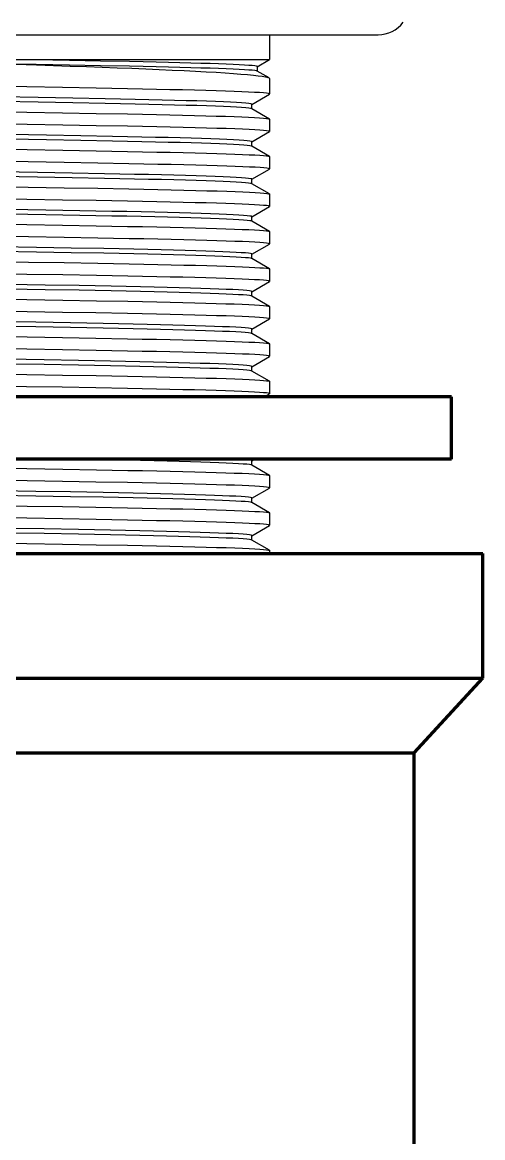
# Model space of a CAD drawing. Header units: millimetres. Extents: x 4210 to 4804, y 1409 to 2249.
# Drawn here: x 4348.97 to 4367.47, y 1643.94 to 1688.7 of the extents above; entities that cross this region are included whole.
import ezdxf

# ---------------------------------------------------------------- set-up
doc = ezdxf.new("R2010")
doc.units = ezdxf.units.MM
doc.layers.add('02___PRT_ALL_AXES', color=7, linetype='Continuous')

msp = doc.modelspace()

# ---------------------------------------------------------------- linework, layer by layer
at = {"color": 7, "linetype": 'Continuous'}
for p, q in [((4327.032, 1687.202), (4358.906, 1687.202)), ((4352.117, 1687.145), (4350.864, 1687.168)), ((4352.117, 1686.957), (4350.864, 1686.98)), ((4353.281, 1687.122), (4352.117, 1687.145)), ((4353.281, 1686.934), (4352.117, 1686.957)), ((4358.411, 1686.917), (4358.906, 1687.202)), ((4358.884, 1686.468), (4358.411, 1686.741)), ((4358.417, 1686.735), (4358.417, 1686.923)), ((4349.146, 1686.105), (4347.647, 1686.128)), ((4350.583, 1686.081), (4349.146, 1686.105)), ((4351.939, 1686.057), (4350.583, 1686.081)), ((4353.201, 1686.033), (4351.939, 1686.057)), ((4358.884, 1686.468), (4358.906, 1686.443)), ((4349.606, 1685.681), (4348.144, 1685.706)), ((4350.996, 1685.656), (4349.606, 1685.681)), ((4352.299, 1685.631), (4350.996, 1685.656)), ((4358.189, 1685.407), (4358.9, 1685.818)), ((4358.9, 1685.818), (4358.906, 1685.824)), ((4349.606, 1685.493), (4348.144, 1685.518)), ((4350.996, 1685.468), (4349.606, 1685.493)), ((4352.299, 1685.443), (4350.996, 1685.468)), ((4358.189, 1685.232), (4358.149, 1685.244)), ((4358.9, 1684.82), (4358.189, 1685.232)), ((4358.194, 1685.225), (4358.194, 1685.413)), ((4346.882, 1685.131), (4349.146, 1685.095)), ((4349.146, 1685.095), (4350.583, 1685.071)), ((4350.583, 1685.071), (4351.939, 1685.047)), ((4351.939, 1685.047), (4353.201, 1685.023)), ((4358.9, 1684.82), (4358.906, 1684.814)), ((4349.168, 1684.601), (4347.674, 1684.625)), ((4350.593, 1684.577), (4349.168, 1684.601)), ((4351.937, 1684.553), (4350.593, 1684.577)), ((4353.199, 1684.529), (4351.937, 1684.553)), ((4358.189, 1683.903), (4358.9, 1684.314)), ((4358.9, 1684.314), (4358.906, 1684.32)), ((4349.946, 1684.172), (4348.499, 1684.196)), ((4349.946, 1683.984), (4348.499, 1684.009)), ((4351.316, 1684.147), (4349.946, 1684.172)), ((4351.316, 1683.959), (4349.946, 1683.984)), ((4352.596, 1684.122), (4351.316, 1684.147)), ((4352.596, 1683.934), (4351.316, 1683.959)), ((4358.194, 1683.722), (4358.194, 1683.91)), ((4346.905, 1683.627), (4349.168, 1683.591)), ((4349.168, 1683.591), (4350.593, 1683.567)), ((4350.593, 1683.567), (4351.937, 1683.544)), ((4351.937, 1683.544), (4353.199, 1683.52)), ((4358.189, 1683.728), (4358.174, 1683.734)), ((4358.9, 1683.317), (4358.189, 1683.728)), ((4349.202, 1683.097), (4347.689, 1683.121)), ((4350.645, 1683.073), (4349.202, 1683.097)), ((4352.001, 1683.049), (4350.645, 1683.073)), ((4353.256, 1683.025), (4352.001, 1683.049)), ((4358.9, 1683.317), (4358.906, 1683.311)), ((4349.575, 1682.675), (4348.111, 1682.699)), ((4349.575, 1682.487), (4348.111, 1682.512)), ((4350.967, 1682.65), (4349.575, 1682.675)), ((4350.967, 1682.462), (4349.575, 1682.487)), ((4352.272, 1682.625), (4350.967, 1682.65)), ((4358.189, 1682.4), (4358.9, 1682.811)), ((4358.9, 1682.811), (4358.906, 1682.817)), ((4346.914, 1682.123), (4349.202, 1682.087)), ((4349.202, 1682.087), (4350.645, 1682.063)), ((4350.645, 1682.063), (4352.001, 1682.039)), ((4352.272, 1682.437), (4350.967, 1682.462)), ((4352.001, 1682.039), (4353.256, 1682.015)), ((4358.189, 1682.225), (4358.146, 1682.237)), ((4358.9, 1681.813), (4358.189, 1682.225)), ((4358.194, 1682.218), (4358.194, 1682.406)), ((4349.152, 1681.594), (4347.663, 1681.618)), ((4350.581, 1681.57), (4349.152, 1681.594)), ((4358.9, 1681.813), (4358.906, 1681.807)), ((4349.915, 1681.165), (4348.467, 1681.19)), ((4351.287, 1681.14), (4349.915, 1681.165)), ((4351.936, 1681.546), (4350.581, 1681.57)), ((4352.569, 1681.115), (4351.287, 1681.14)), ((4353.201, 1681.522), (4351.936, 1681.546)), ((4358.189, 1680.896), (4358.9, 1681.307)), ((4358.9, 1681.307), (4358.906, 1681.313)), ((4349.915, 1680.977), (4348.467, 1681.002)), ((4351.287, 1680.952), (4349.915, 1680.977)), ((4352.569, 1680.927), (4351.287, 1680.952)), ((4358.9, 1680.31), (4358.189, 1680.721)), ((4358.194, 1680.715), (4358.194, 1680.903)), ((4346.899, 1680.62), (4349.152, 1680.584)), ((4349.152, 1680.584), (4350.581, 1680.56)), ((4350.581, 1680.56), (4351.936, 1680.537)), ((4351.936, 1680.537), (4353.201, 1680.513)), ((4358.9, 1680.31), (4358.906, 1680.304)), ((4349.212, 1680.09), (4347.7, 1680.114)), ((4350.65, 1680.065), (4349.212, 1680.09)), ((4352.001, 1680.042), (4350.65, 1680.065)), ((4353.257, 1680.018), (4352.001, 1680.042)), ((4358.189, 1679.393), (4358.9, 1679.804)), ((4358.9, 1679.804), (4358.906, 1679.81)), ((4349.544, 1679.668), (4348.079, 1679.693)), ((4349.544, 1679.48), (4348.079, 1679.505)), ((4350.937, 1679.643), (4349.544, 1679.668)), ((4350.937, 1679.455), (4349.544, 1679.48)), ((4352.244, 1679.618), (4350.937, 1679.643)), ((4352.244, 1679.43), (4350.937, 1679.455)), ((4358.194, 1679.211), (4358.194, 1679.399)), ((4346.925, 1679.116), (4349.212, 1679.08)), ((4349.212, 1679.08), (4350.65, 1679.056)), ((4350.65, 1679.056), (4352.001, 1679.032)), ((4352.001, 1679.032), (4353.257, 1679.008)), ((4358.189, 1679.218), (4358.144, 1679.231)), ((4358.9, 1678.806), (4358.189, 1679.218)), ((4349.155, 1678.587), (4347.652, 1678.611)), ((4350.593, 1678.563), (4349.155, 1678.587)), ((4351.95, 1678.539), (4350.593, 1678.563)), ((4353.211, 1678.515), (4351.95, 1678.539)), ((4358.9, 1678.806), (4358.906, 1678.8)), ((4349.884, 1678.159), (4348.435, 1678.184)), ((4351.258, 1678.134), (4349.884, 1678.159)), ((4352.542, 1678.109), (4351.258, 1678.134)), ((4358.189, 1677.889), (4358.9, 1678.3)), ((4358.9, 1678.3), (4358.906, 1678.306)), ((4346.886, 1677.613), (4349.155, 1677.577)), ((4349.884, 1677.971), (4348.435, 1677.996)), ((4349.155, 1677.577), (4350.593, 1677.553)), ((4351.258, 1677.946), (4349.884, 1677.971)), ((4350.593, 1677.553), (4351.95, 1677.529)), ((4352.542, 1677.921), (4351.258, 1677.946)), ((4358.189, 1677.714), (4358.17, 1677.721)), ((4358.9, 1677.303), (4358.189, 1677.714)), ((4358.194, 1677.708), (4358.194, 1677.896)), ((4349.159, 1677.083), (4347.669, 1677.107)), ((4351.95, 1677.529), (4353.211, 1677.506)), ((4358.9, 1677.303), (4358.906, 1677.297)), ((4349.513, 1676.662), (4348.046, 1676.687)), ((4350.583, 1677.06), (4349.159, 1677.083)), ((4350.908, 1676.637), (4349.513, 1676.662)), ((4351.928, 1677.036), (4350.583, 1677.06)), ((4353.19, 1677.012), (4351.928, 1677.036)), ((4358.189, 1676.386), (4358.9, 1676.797)), ((4358.9, 1676.797), (4358.906, 1676.803)), ((4349.513, 1676.474), (4348.046, 1676.499)), ((4350.908, 1676.449), (4349.513, 1676.474)), ((4352.217, 1676.612), (4350.908, 1676.637)), ((4352.217, 1676.424), (4350.908, 1676.449)), ((4358.189, 1676.211), (4358.141, 1676.224)), ((4358.9, 1675.8), (4358.189, 1676.211)), ((4358.194, 1676.204), (4358.194, 1676.392)), ((4346.902, 1676.109), (4349.159, 1676.074)), ((4349.159, 1676.074), (4350.583, 1676.05)), ((4350.583, 1676.05), (4351.928, 1676.026)), ((4351.928, 1676.026), (4353.19, 1676.003)), ((4358.9, 1675.8), (4358.906, 1675.793)), ((4349.149, 1675.58), (4347.659, 1675.604)), ((4350.579, 1675.556), (4349.149, 1675.58)), ((4351.934, 1675.532), (4350.579, 1675.556)), ((4353.194, 1675.509), (4351.934, 1675.532)), ((4349.853, 1675.152), (4348.403, 1675.177)), ((4349.853, 1674.964), (4348.403, 1674.989)), ((4351.229, 1675.127), (4349.853, 1675.152)), ((4351.229, 1674.939), (4349.853, 1674.964)), ((4352.516, 1675.102), (4351.229, 1675.127)), ((4352.516, 1674.914), (4351.229, 1674.939)), ((4358.189, 1674.882), (4358.9, 1675.293)), ((4358.194, 1674.701), (4358.194, 1674.889)), ((4358.9, 1675.293), (4358.906, 1675.299)), ((4346.895, 1674.606), (4349.149, 1674.57)), ((4349.149, 1674.57), (4350.579, 1674.547)), ((4350.579, 1674.547), (4351.934, 1674.523)), ((4351.934, 1674.523), (4353.194, 1674.499)), ((4358.9, 1674.296), (4358.189, 1674.707)), ((4349.141, 1674.077), (4347.65, 1674.101)), ((4350.572, 1674.053), (4349.141, 1674.077)), ((4351.927, 1674.029), (4350.572, 1674.053)), ((4353.191, 1674.005), (4351.927, 1674.029)), ((4358.9, 1674.296), (4358.906, 1674.29)), ((4358.688, 1673.667), (4358.9, 1673.79)), ((4358.9, 1673.79), (4358.906, 1673.796)), ((4352.542, 1671.137), (4351.258, 1671.162)), ((4358.189, 1670.931), (4358.17, 1670.938)), ((4358.189, 1671.106), (4358.295, 1671.167)), ((4358.9, 1670.519), (4358.189, 1670.931)), ((4358.194, 1670.924), (4358.194, 1671.112)), ((4346.886, 1670.83), (4349.155, 1670.794)), ((4349.155, 1670.794), (4350.593, 1670.77)), ((4350.593, 1670.77), (4351.95, 1670.746)), ((4351.95, 1670.746), (4353.211, 1670.722)), ((4358.9, 1670.519), (4358.906, 1670.513)), ((4349.159, 1670.3), (4347.669, 1670.324)), ((4350.583, 1670.276), (4349.159, 1670.3)), ((4351.928, 1670.252), (4350.583, 1670.276)), ((4353.19, 1670.229), (4351.928, 1670.252)), ((4358.189, 1669.602), (4358.9, 1670.013)), ((4358.9, 1670.013), (4358.906, 1670.019)), ((4349.513, 1669.878), (4348.046, 1669.903)), ((4349.513, 1669.69), (4348.046, 1669.715)), ((4350.908, 1669.853), (4349.513, 1669.878)), ((4350.908, 1669.665), (4349.513, 1669.69)), ((4352.217, 1669.828), (4350.908, 1669.853)), ((4352.217, 1669.64), (4350.908, 1669.665)), ((4358.194, 1669.421), (4358.194, 1669.609)), ((4346.902, 1669.326), (4349.159, 1669.29)), ((4349.159, 1669.29), (4350.583, 1669.266)), ((4350.583, 1669.266), (4351.928, 1669.243)), ((4351.928, 1669.243), (4353.19, 1669.219)), ((4358.189, 1669.427), (4358.141, 1669.441)), ((4358.9, 1669.016), (4358.189, 1669.427)), ((4349.149, 1668.797), (4347.659, 1668.82)), ((4350.579, 1668.773), (4349.149, 1668.797)), ((4351.934, 1668.749), (4350.579, 1668.773)), ((4353.194, 1668.725), (4351.934, 1668.749)), ((4358.9, 1669.016), (4358.906, 1669.01)), ((4349.853, 1668.369), (4348.403, 1668.394)), ((4349.853, 1668.181), (4348.403, 1668.206)), ((4351.229, 1668.344), (4349.853, 1668.369)), ((4351.229, 1668.156), (4349.853, 1668.181)), ((4352.516, 1668.319), (4351.229, 1668.344)), ((4352.516, 1668.131), (4351.229, 1668.156)), ((4358.189, 1668.099), (4358.9, 1668.51)), ((4358.9, 1668.51), (4358.906, 1668.516)), ((4346.895, 1667.823), (4349.149, 1667.787)), ((4349.149, 1667.787), (4350.579, 1667.763)), ((4350.579, 1667.763), (4351.934, 1667.739)), ((4351.934, 1667.739), (4353.194, 1667.715)), ((4358.9, 1667.513), (4358.189, 1667.924)), ((4358.194, 1667.917), (4358.194, 1668.105)), ((4358.9, 1667.513), (4358.906, 1667.506))]:
    msp.add_line(p, q, dxfattribs=at)
at = {"linetype": 'Continuous', "lineweight": 70, "extrusion": (0, 1, 0)}
for p, q in [((4366.219, 1673.667), (4319.719, 1673.667)), ((4366.219, 1671.167), (4366.219, 1673.667)), ((4366.219, 1671.167), (4319.719, 1671.167)), ((4318.469, 1667.381), (4367.469, 1667.381)), ((4367.469, 1662.381), (4367.469, 1667.381)), ((4318.469, 1662.381), (4367.469, 1662.381)), ((4364.719, 1659.381), (4367.469, 1662.381)), ((4321.219, 1659.381), (4364.719, 1659.381)), ((4364.719, 1619.381), (4364.719, 1659.381))]:
    msp.add_line(p, q, dxfattribs=at)
msp.add_line((4327.25, 1673.667), (4358.688, 1673.667))
at = {"color": 7, "linetype": 'Continuous'}
for points in [[(4350.864, 1687.168), (4349.532, 1687.191), (4327.032, 1687.562)], [(4350.864, 1686.98), (4349.532, 1687.003), (4327.032, 1687.374)], [(4337.182, 1687.394), (4349.542, 1686.991), (4350.227, 1686.968), (4350.896, 1686.946), (4351.546, 1686.923), (4352.176, 1686.9), (4352.785, 1686.877), (4353.372, 1686.854), (4353.936, 1686.832), (4354.474, 1686.809), (4354.986, 1686.786), (4355.47, 1686.763), (4355.927, 1686.74), (4356.355, 1686.717), (4356.753, 1686.695), (4357.12, 1686.672), (4357.454, 1686.649), (4357.755, 1686.626), (4358.022, 1686.603), (4358.254, 1686.58), (4358.451, 1686.558), (4358.613, 1686.535), (4358.74, 1686.512), (4358.831, 1686.489), (4358.884, 1686.468)], [(4358.417, 1686.923), (4358.413, 1686.928), (4358.379, 1686.94), (4358.31, 1686.951), (4358.206, 1686.962), (4358.067, 1686.974), (4357.893, 1686.985), (4357.684, 1686.997), (4357.442, 1687.008), (4357.165, 1687.019), (4356.856, 1687.031), (4356.514, 1687.042), (4356.141, 1687.054), (4355.736, 1687.065), (4355.302, 1687.077), (4354.838, 1687.088), (4354.346, 1687.099), (4353.827, 1687.111), (4353.281, 1687.122)], [(4358.411, 1686.741), (4358.379, 1686.752), (4358.31, 1686.763), (4358.206, 1686.774), (4358.067, 1686.786), (4357.893, 1686.797), (4357.684, 1686.809), (4357.442, 1686.82), (4357.165, 1686.832), (4356.856, 1686.843), (4356.514, 1686.854), (4356.141, 1686.866), (4355.736, 1686.877), (4355.302, 1686.889), (4354.838, 1686.9), (4354.346, 1686.911), (4353.827, 1686.923), (4353.281, 1686.934)], [(4358.194, 1685.413), (4358.189, 1685.419), (4358.149, 1685.431), (4358.067, 1685.444), (4357.945, 1685.456), (4357.781, 1685.469), (4357.577, 1685.481), (4357.334, 1685.494), (4357.052, 1685.506), (4356.731, 1685.519), (4356.373, 1685.531), (4355.978, 1685.544), (4355.549, 1685.556), (4355.085, 1685.569), (4354.588, 1685.581), (4354.059, 1685.594), (4353.501, 1685.606), (4352.913, 1685.619), (4352.299, 1685.631)], [(4358.906, 1685.824), (4358.9, 1685.831), (4358.858, 1685.842), (4358.776, 1685.854), (4358.655, 1685.866), (4358.496, 1685.878), (4358.298, 1685.89), (4358.063, 1685.902), (4357.79, 1685.914), (4357.48, 1685.926), (4357.134, 1685.938), (4356.753, 1685.95), (4356.338, 1685.962), (4355.891, 1685.973), (4355.412, 1685.985), (4354.902, 1685.997), (4354.362, 1686.009), (4353.794, 1686.021), (4353.201, 1686.033)], [(4358.149, 1685.244), (4358.067, 1685.256), (4357.945, 1685.268), (4357.781, 1685.281), (4357.577, 1685.293), (4357.334, 1685.306), (4357.052, 1685.318), (4356.731, 1685.331), (4356.373, 1685.343), (4355.978, 1685.356), (4355.549, 1685.368), (4355.085, 1685.381), (4354.588, 1685.393), (4354.059, 1685.406), (4353.501, 1685.418), (4352.913, 1685.431), (4352.299, 1685.443)], [(4353.201, 1685.023), (4353.794, 1685.011), (4354.362, 1684.999), (4354.902, 1684.988), (4355.412, 1684.976), (4355.891, 1684.964), (4356.338, 1684.952), (4356.753, 1684.94), (4357.134, 1684.928), (4357.48, 1684.916), (4357.79, 1684.904), (4358.063, 1684.892), (4358.298, 1684.881), (4358.496, 1684.869), (4358.655, 1684.857), (4358.776, 1684.845), (4358.858, 1684.833), (4358.9, 1684.82)], [(4358.906, 1684.32), (4358.901, 1684.326), (4358.862, 1684.338), (4358.783, 1684.35), (4358.666, 1684.362), (4358.509, 1684.374), (4358.315, 1684.386), (4358.084, 1684.398), (4357.816, 1684.409), (4357.509, 1684.421), (4357.166, 1684.433), (4356.786, 1684.445), (4356.369, 1684.457), (4355.917, 1684.469), (4355.432, 1684.481), (4354.915, 1684.493), (4354.369, 1684.506), (4353.796, 1684.518), (4353.199, 1684.529)], [(4358.194, 1683.91), (4358.174, 1683.922), (4358.112, 1683.934), (4358.008, 1683.947), (4357.864, 1683.959), (4357.68, 1683.972), (4357.455, 1683.984), (4357.192, 1683.997), (4356.889, 1684.009), (4356.549, 1684.022), (4356.172, 1684.034), (4355.759, 1684.047), (4355.311, 1684.059), (4354.829, 1684.072), (4354.316, 1684.084), (4353.771, 1684.097), (4353.198, 1684.109), (4352.596, 1684.122)], [(4358.174, 1683.734), (4358.112, 1683.747), (4358.008, 1683.759), (4357.864, 1683.771), (4357.68, 1683.784), (4357.455, 1683.796), (4357.192, 1683.809), (4356.889, 1683.821), (4356.549, 1683.834), (4356.172, 1683.846), (4355.759, 1683.859), (4355.311, 1683.871), (4354.829, 1683.884), (4354.316, 1683.896), (4353.771, 1683.909), (4353.198, 1683.921), (4352.596, 1683.934)], [(4353.199, 1683.52), (4353.796, 1683.508), (4354.369, 1683.496), (4354.915, 1683.484), (4355.432, 1683.472), (4355.917, 1683.46), (4356.369, 1683.448), (4356.786, 1683.436), (4357.166, 1683.424), (4357.509, 1683.412), (4357.816, 1683.4), (4358.084, 1683.388), (4358.315, 1683.376), (4358.509, 1683.364), (4358.666, 1683.352), (4358.783, 1683.34), (4358.862, 1683.329), (4358.9, 1683.317)], [(4358.906, 1682.817), (4358.902, 1682.822), (4358.865, 1682.834), (4358.789, 1682.846), (4358.674, 1682.858), (4358.52, 1682.87), (4358.328, 1682.882), (4358.099, 1682.893), (4357.831, 1682.905), (4357.525, 1682.917), (4357.182, 1682.929), (4356.803, 1682.941), (4356.388, 1682.953), (4355.939, 1682.965), (4355.459, 1682.977), (4354.949, 1682.989), (4354.411, 1683.001), (4353.846, 1683.013), (4353.256, 1683.025)], [(4358.194, 1682.406), (4358.189, 1682.413), (4358.146, 1682.425), (4358.063, 1682.438), (4357.938, 1682.45), (4357.773, 1682.462), (4357.568, 1682.475), (4357.323, 1682.487), (4357.039, 1682.5), (4356.716, 1682.512), (4356.357, 1682.525), (4355.961, 1682.537), (4355.529, 1682.55), (4355.064, 1682.562), (4354.565, 1682.575), (4354.035, 1682.587), (4353.476, 1682.6), (4352.887, 1682.612), (4352.272, 1682.625)], [(4358.146, 1682.237), (4358.063, 1682.25), (4357.938, 1682.262), (4357.773, 1682.275), (4357.568, 1682.287), (4357.323, 1682.299), (4357.039, 1682.312), (4356.716, 1682.324), (4356.357, 1682.337), (4355.961, 1682.349), (4355.529, 1682.362), (4355.064, 1682.374), (4354.565, 1682.387), (4354.035, 1682.399), (4353.476, 1682.412), (4352.887, 1682.424), (4352.272, 1682.437)], [(4353.256, 1682.015), (4353.846, 1682.003), (4354.411, 1681.991), (4354.949, 1681.98), (4355.459, 1681.968), (4355.939, 1681.956), (4356.388, 1681.944), (4356.803, 1681.932), (4357.182, 1681.92), (4357.525, 1681.908), (4357.831, 1681.896), (4358.099, 1681.884), (4358.328, 1681.872), (4358.52, 1681.86), (4358.674, 1681.848), (4358.789, 1681.836), (4358.865, 1681.824), (4358.9, 1681.813)], [(4356.771, 1681.439), (4356.357, 1681.451), (4355.909, 1681.463), (4355.428, 1681.475), (4354.914, 1681.487), (4354.37, 1681.499), (4353.798, 1681.511), (4353.201, 1681.522)], [(4358.906, 1681.313), (4358.901, 1681.32), (4358.86, 1681.332), (4358.78, 1681.344), (4358.659, 1681.356), (4358.5, 1681.368), (4358.303, 1681.379), (4358.069, 1681.391), (4357.799, 1681.403), (4357.491, 1681.415), (4357.148, 1681.427), (4356.771, 1681.439)], [(4356.154, 1681.028), (4355.74, 1681.04), (4355.29, 1681.053), (4354.808, 1681.065), (4354.293, 1681.078), (4353.747, 1681.09), (4353.172, 1681.103), (4352.569, 1681.115)], [(4356.154, 1680.84), (4355.74, 1680.852), (4355.29, 1680.865), (4354.808, 1680.877), (4354.293, 1680.89), (4353.747, 1680.902), (4353.172, 1680.915), (4352.569, 1680.927)], [(4358.194, 1680.903), (4358.172, 1680.916), (4358.108, 1680.928), (4358.003, 1680.941), (4357.857, 1680.953), (4357.671, 1680.965), (4357.445, 1680.978), (4357.179, 1680.99), (4356.875, 1681.003), (4356.533, 1681.015), (4356.154, 1681.028)], [(4358.189, 1680.721), (4358.172, 1680.728), (4358.108, 1680.74), (4358.003, 1680.753), (4357.857, 1680.765), (4357.671, 1680.778), (4357.445, 1680.79), (4357.179, 1680.802), (4356.875, 1680.815), (4356.533, 1680.827), (4356.154, 1680.84)], [(4353.201, 1680.513), (4353.798, 1680.501), (4354.37, 1680.489), (4354.914, 1680.477), (4355.428, 1680.465), (4355.909, 1680.453), (4356.357, 1680.441), (4356.771, 1680.429)], [(4356.771, 1680.429), (4357.148, 1680.417), (4357.491, 1680.405), (4357.799, 1680.393), (4358.069, 1680.382), (4358.303, 1680.37), (4358.5, 1680.358), (4358.659, 1680.346), (4358.78, 1680.334), (4358.86, 1680.322), (4358.9, 1680.31)], [(4358.906, 1679.81), (4358.901, 1679.816), (4358.862, 1679.828), (4358.784, 1679.84), (4358.665, 1679.852), (4358.508, 1679.863), (4358.314, 1679.875), (4358.083, 1679.887), (4357.814, 1679.899), (4357.508, 1679.911), (4357.165, 1679.923), (4356.787, 1679.935), (4356.377, 1679.947), (4355.933, 1679.958), (4355.458, 1679.97), (4354.951, 1679.982), (4354.413, 1679.994), (4353.848, 1680.006), (4353.257, 1680.018)], [(4358.194, 1679.399), (4358.188, 1679.406), (4358.144, 1679.419), (4358.058, 1679.431), (4357.932, 1679.444), (4357.765, 1679.456), (4357.558, 1679.468), (4357.311, 1679.481), (4357.025, 1679.493), (4356.701, 1679.506), (4356.34, 1679.518), (4355.942, 1679.531), (4355.51, 1679.543), (4355.043, 1679.556), (4354.543, 1679.568), (4354.012, 1679.581), (4353.451, 1679.593), (4352.861, 1679.606), (4352.244, 1679.618)], [(4358.144, 1679.231), (4358.058, 1679.243), (4357.932, 1679.256), (4357.765, 1679.268), (4357.558, 1679.281), (4357.311, 1679.293), (4357.025, 1679.306), (4356.701, 1679.318), (4356.34, 1679.33), (4355.942, 1679.343), (4355.51, 1679.355), (4355.043, 1679.368), (4354.543, 1679.38), (4354.012, 1679.393), (4353.451, 1679.405), (4352.861, 1679.418), (4352.244, 1679.43)], [(4353.257, 1679.008), (4353.848, 1678.996), (4354.413, 1678.984), (4354.951, 1678.973), (4355.458, 1678.961), (4355.933, 1678.949), (4356.377, 1678.937), (4356.787, 1678.925), (4357.165, 1678.913), (4357.508, 1678.901), (4357.814, 1678.889), (4358.083, 1678.878), (4358.314, 1678.866), (4358.508, 1678.854), (4358.665, 1678.842), (4358.784, 1678.83), (4358.862, 1678.818), (4358.9, 1678.806)], [(4358.906, 1678.306), (4358.9, 1678.313), (4358.859, 1678.325), (4358.779, 1678.337), (4358.659, 1678.349), (4358.5, 1678.361), (4358.303, 1678.372), (4358.069, 1678.384), (4357.798, 1678.396), (4357.488, 1678.408), (4357.142, 1678.42), (4356.761, 1678.432), (4356.346, 1678.444), (4355.898, 1678.456), (4355.419, 1678.468), (4354.91, 1678.48), (4354.371, 1678.492), (4353.804, 1678.503), (4353.211, 1678.515)], [(4358.194, 1677.896), (4358.17, 1677.909), (4358.104, 1677.922), (4357.997, 1677.934), (4357.85, 1677.947), (4357.662, 1677.959), (4357.434, 1677.972), (4357.167, 1677.984), (4356.861, 1677.996), (4356.517, 1678.009), (4356.137, 1678.021), (4355.721, 1678.034), (4355.27, 1678.046), (4354.786, 1678.059), (4354.27, 1678.071), (4353.723, 1678.084), (4353.146, 1678.096), (4352.542, 1678.109)], [(4358.17, 1677.721), (4358.104, 1677.734), (4357.997, 1677.746), (4357.85, 1677.759), (4357.662, 1677.771), (4357.434, 1677.784), (4357.167, 1677.796), (4356.861, 1677.809), (4356.517, 1677.821), (4356.137, 1677.833), (4355.721, 1677.846), (4355.27, 1677.858), (4354.786, 1677.871), (4354.27, 1677.883), (4353.723, 1677.896), (4353.146, 1677.908), (4352.542, 1677.921)], [(4353.211, 1677.506), (4353.804, 1677.494), (4354.371, 1677.482), (4354.91, 1677.47), (4355.419, 1677.458), (4355.898, 1677.446), (4356.346, 1677.434), (4356.761, 1677.422), (4357.142, 1677.41), (4357.488, 1677.398), (4357.798, 1677.387), (4358.069, 1677.375), (4358.303, 1677.363), (4358.5, 1677.351), (4358.659, 1677.339), (4358.779, 1677.327), (4358.859, 1677.315), (4358.9, 1677.303)], [(4358.906, 1676.803), (4358.9, 1676.809), (4358.86, 1676.821), (4358.78, 1676.833), (4358.661, 1676.845), (4358.503, 1676.857), (4358.308, 1676.869), (4358.075, 1676.881), (4357.805, 1676.892), (4357.498, 1676.904), (4357.155, 1676.916), (4356.775, 1676.928), (4356.358, 1676.94), (4355.907, 1676.952), (4355.422, 1676.964), (4354.906, 1676.976), (4354.36, 1676.988), (4353.787, 1677), (4353.19, 1677.012)], [(4358.194, 1676.392), (4358.187, 1676.4), (4358.141, 1676.412), (4358.054, 1676.425), (4357.926, 1676.437), (4357.757, 1676.45), (4357.548, 1676.462), (4357.299, 1676.475), (4357.012, 1676.487), (4356.686, 1676.499), (4356.324, 1676.512), (4355.924, 1676.524), (4355.49, 1676.537), (4355.022, 1676.549), (4354.521, 1676.562), (4353.988, 1676.574), (4353.426, 1676.587), (4352.835, 1676.599), (4352.217, 1676.612)], [(4358.141, 1676.224), (4358.054, 1676.237), (4357.926, 1676.249), (4357.757, 1676.262), (4357.548, 1676.274), (4357.299, 1676.287), (4357.012, 1676.299), (4356.686, 1676.312), (4356.324, 1676.324), (4355.924, 1676.337), (4355.49, 1676.349), (4355.022, 1676.361), (4354.521, 1676.374), (4353.988, 1676.386), (4353.426, 1676.399), (4352.835, 1676.411), (4352.217, 1676.424)], [(4353.19, 1676.003), (4353.787, 1675.991), (4354.36, 1675.979), (4354.906, 1675.967), (4355.422, 1675.955), (4355.907, 1675.943), (4356.358, 1675.93), (4356.775, 1675.918), (4357.155, 1675.907), (4357.498, 1675.895), (4357.805, 1675.883), (4358.075, 1675.871), (4358.308, 1675.859), (4358.503, 1675.847), (4358.661, 1675.835), (4358.78, 1675.823), (4358.86, 1675.812), (4358.9, 1675.8)], [(4358.906, 1675.299), (4358.901, 1675.305), (4358.862, 1675.317), (4358.784, 1675.329), (4358.666, 1675.341), (4358.511, 1675.353), (4358.316, 1675.365), (4358.085, 1675.377), (4357.814, 1675.389), (4357.506, 1675.401), (4357.159, 1675.413), (4356.776, 1675.425), (4356.358, 1675.437), (4355.904, 1675.449), (4355.419, 1675.461), (4354.903, 1675.473), (4354.359, 1675.485), (4353.789, 1675.497), (4353.194, 1675.509)], [(4358.194, 1674.889), (4358.194, 1674.89), (4358.168, 1674.903), (4358.1, 1674.915), (4357.992, 1674.928), (4357.843, 1674.94), (4357.653, 1674.953), (4357.423, 1674.965), (4357.154, 1674.978), (4356.847, 1674.99), (4356.502, 1675.003), (4356.12, 1675.015), (4355.702, 1675.027), (4355.25, 1675.04), (4354.764, 1675.052), (4354.246, 1675.065), (4353.698, 1675.077), (4353.121, 1675.09), (4352.516, 1675.102)], [(4358.189, 1674.707), (4358.168, 1674.715), (4358.1, 1674.727), (4357.992, 1674.74), (4357.843, 1674.752), (4357.653, 1674.765), (4357.423, 1674.777), (4357.154, 1674.79), (4356.847, 1674.802), (4356.502, 1674.815), (4356.12, 1674.827), (4355.702, 1674.84), (4355.25, 1674.852), (4354.764, 1674.864), (4354.246, 1674.877), (4353.698, 1674.889), (4353.121, 1674.902), (4352.516, 1674.914)], [(4353.194, 1674.499), (4353.789, 1674.487), (4354.359, 1674.475), (4354.903, 1674.463), (4355.419, 1674.451), (4355.904, 1674.439), (4356.358, 1674.427), (4356.776, 1674.415), (4357.159, 1674.403), (4357.506, 1674.391), (4357.814, 1674.379), (4358.085, 1674.367), (4358.316, 1674.355), (4358.511, 1674.343), (4358.666, 1674.331), (4358.784, 1674.319), (4358.862, 1674.308), (4358.9, 1674.296)], [(4358.906, 1673.796), (4358.9, 1673.802), (4358.859, 1673.814), (4358.777, 1673.826), (4358.656, 1673.838), (4358.495, 1673.85), (4358.297, 1673.862), (4358.062, 1673.874), (4357.789, 1673.886), (4357.48, 1673.898), (4357.134, 1673.91), (4356.754, 1673.922), (4356.34, 1673.934), (4355.893, 1673.946), (4355.413, 1673.957), (4354.901, 1673.969), (4354.357, 1673.981), (4353.787, 1673.993), (4353.191, 1674.005)], [(4358.17, 1670.938), (4358.104, 1670.95), (4357.997, 1670.963), (4357.85, 1670.975), (4357.662, 1670.988), (4357.434, 1671), (4357.167, 1671.013), (4356.861, 1671.025), (4356.517, 1671.037), (4356.137, 1671.05), (4355.721, 1671.062), (4355.27, 1671.075), (4354.786, 1671.087), (4354.27, 1671.1), (4353.723, 1671.112), (4353.146, 1671.125), (4352.542, 1671.137)], [(4353.211, 1670.722), (4353.804, 1670.71), (4354.371, 1670.698), (4354.91, 1670.686), (4355.419, 1670.675), (4355.898, 1670.663), (4356.346, 1670.651), (4356.761, 1670.639), (4357.142, 1670.627), (4357.488, 1670.615), (4357.798, 1670.603), (4358.069, 1670.591), (4358.303, 1670.579), (4358.5, 1670.567), (4358.659, 1670.555), (4358.779, 1670.543), (4358.859, 1670.532), (4358.9, 1670.519)], [(4358.906, 1670.019), (4358.9, 1670.026), (4358.86, 1670.038), (4358.78, 1670.05), (4358.661, 1670.061), (4358.503, 1670.073), (4358.308, 1670.085), (4358.075, 1670.097), (4357.805, 1670.109), (4357.498, 1670.121), (4357.155, 1670.133), (4356.775, 1670.145), (4356.358, 1670.157), (4355.907, 1670.169), (4355.422, 1670.181), (4354.906, 1670.193), (4354.36, 1670.205), (4353.787, 1670.217), (4353.19, 1670.229)], [(4358.194, 1669.609), (4358.187, 1669.616), (4358.141, 1669.629), (4358.054, 1669.641), (4357.926, 1669.654), (4357.757, 1669.666), (4357.548, 1669.679), (4357.299, 1669.691), (4357.012, 1669.704), (4356.686, 1669.716), (4356.324, 1669.728), (4355.924, 1669.741), (4355.49, 1669.753), (4355.022, 1669.766), (4354.521, 1669.778), (4353.988, 1669.791), (4353.426, 1669.803), (4352.835, 1669.816), (4352.217, 1669.828)], [(4358.141, 1669.441), (4358.054, 1669.453), (4357.926, 1669.466), (4357.757, 1669.478), (4357.548, 1669.491), (4357.299, 1669.503), (4357.012, 1669.516), (4356.686, 1669.528), (4356.324, 1669.541), (4355.924, 1669.553), (4355.49, 1669.565), (4355.022, 1669.578), (4354.521, 1669.59), (4353.988, 1669.603), (4353.426, 1669.615), (4352.835, 1669.628), (4352.217, 1669.64)], [(4353.19, 1669.219), (4353.787, 1669.207), (4354.36, 1669.195), (4354.906, 1669.183), (4355.422, 1669.171), (4355.907, 1669.159), (4356.358, 1669.147), (4356.775, 1669.135), (4357.155, 1669.123), (4357.498, 1669.111), (4357.805, 1669.099), (4358.075, 1669.087), (4358.308, 1669.076), (4358.503, 1669.064), (4358.661, 1669.052), (4358.78, 1669.04), (4358.86, 1669.028), (4358.9, 1669.016)], [(4358.906, 1668.516), (4358.901, 1668.522), (4358.862, 1668.534), (4358.784, 1668.546), (4358.666, 1668.558), (4358.511, 1668.569), (4358.316, 1668.581), (4358.085, 1668.593), (4357.814, 1668.605), (4357.506, 1668.617), (4357.159, 1668.629), (4356.776, 1668.641), (4356.358, 1668.653), (4355.904, 1668.665), (4355.419, 1668.677), (4354.903, 1668.689), (4354.359, 1668.701), (4353.789, 1668.713), (4353.194, 1668.725)], [(4358.194, 1668.105), (4358.194, 1668.107), (4358.168, 1668.119), (4358.1, 1668.132), (4357.992, 1668.144), (4357.843, 1668.157), (4357.653, 1668.169), (4357.423, 1668.182), (4357.154, 1668.194), (4356.847, 1668.207), (4356.502, 1668.219), (4356.12, 1668.231), (4355.702, 1668.244), (4355.25, 1668.256), (4354.764, 1668.269), (4354.246, 1668.281), (4353.698, 1668.294), (4353.121, 1668.306), (4352.516, 1668.319)], [(4358.189, 1667.924), (4358.168, 1667.931), (4358.1, 1667.944), (4357.992, 1667.956), (4357.843, 1667.969), (4357.653, 1667.981), (4357.423, 1667.994), (4357.154, 1668.006), (4356.847, 1668.019), (4356.502, 1668.031), (4356.12, 1668.044), (4355.702, 1668.056), (4355.25, 1668.068), (4354.764, 1668.081), (4354.246, 1668.093), (4353.698, 1668.106), (4353.121, 1668.118), (4352.516, 1668.131)], [(4353.194, 1667.715), (4353.789, 1667.704), (4354.359, 1667.692), (4354.903, 1667.68), (4355.419, 1667.668), (4355.904, 1667.656), (4356.358, 1667.643), (4356.776, 1667.631), (4357.159, 1667.619), (4357.506, 1667.607), (4357.814, 1667.595), (4358.085, 1667.583), (4358.316, 1667.572), (4358.511, 1667.56), (4358.666, 1667.548), (4358.784, 1667.536), (4358.862, 1667.524), (4358.9, 1667.513)]]:
    msp.add_lwpolyline(points, dxfattribs=at)
at = {"layer": '02___PRT_ALL_AXES', "color": 7, "linetype": 'Continuous'}
for p, q in [((4322.672, 1688.201), (4363.266, 1688.201)), ((4358.906, 1688.201), (4358.906, 1687.202)), ((4358.906, 1686.443), (4358.906, 1685.824)), ((4358.906, 1684.814), (4358.906, 1684.32)), ((4358.906, 1683.311), (4358.906, 1682.817)), ((4358.906, 1681.807), (4358.906, 1681.313)), ((4358.906, 1680.304), (4358.906, 1679.81)), ((4358.906, 1678.8), (4358.906, 1678.306)), ((4358.906, 1677.297), (4358.906, 1676.803)), ((4358.906, 1675.793), (4358.906, 1675.299)), ((4358.906, 1674.29), (4358.906, 1673.796)), ((4358.906, 1670.513), (4358.906, 1670.019)), ((4358.906, 1669.01), (4358.906, 1668.516)), ((4358.906, 1667.506), (4358.906, 1667.381))]:
    msp.add_line(p, q, dxfattribs=at)
msp.add_arc((4363.266, 1689.454), 1.253, 270, 323.0581, dxfattribs=at)

doc.saveas('drawing.dxf')
